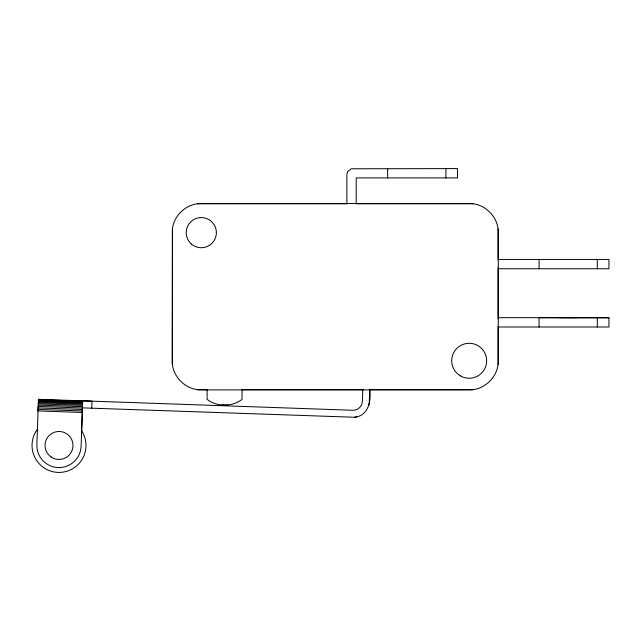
<?xml version="1.0" encoding="UTF-8"?>
<svg xmlns="http://www.w3.org/2000/svg" width="641" height="641" viewBox="0 0 641 641"><rect width="100%" height="100%" fill="white"/><g stroke="black" fill="none" stroke-linecap="round" stroke-linejoin="round"><path stroke-width="0.96" d="M207.115 389.776L207.115 399.375C217.115 407.075 232.058 407.075 242.058 399.375L242.058 389.776M82.441 407.86L354.625 417.259C368.23 415.881 371.299 401.266 369.769 389.888M38.067 410.328L38.204 406.426L82.433 408.021M81.639 431.329L82.441 407.964M91.759 408.133L92 401.162L82.689 400.841L81.111 446.232A22.123 22.123 0 0 1 58.227 467.569A22.123 22.123 0 0 1 36.89 444.702L38.099 409.415L82.336 410.961L82.28 412.467L38.043 410.937L38.452 399.295L352.742 410.272A9.319 9.319 0 0 0 362.381 401.282L362.79 389.64M354.625 417.259L356.733 416.842M369.769 388.991L369.224 403.654L368.663 405.721M172.421 228.853L172.173 360.771C171.844 376.339 185.722 390.217 201.29 389.896L469.18 389.896C484.748 390.217 498.626 376.339 498.297 360.771L498.297 232.651C498.626 217.091 484.748 203.205 469.18 203.534L201.29 203.534C187.1 203.309 174.048 214.751 172.421 228.853L172.421 364.577M197.492 203.782L347.214 203.782M356.196 203.782L472.978 203.782M498.297 259.445L608.95 259.445L608.95 268.755L498.297 268.755M498.297 317.68L608.95 317.712L608.95 326.998L498.297 326.998M559.465 317.68L576.908 317.68M539.065 326.998L539.065 317.68L608.95 317.8M197.492 389.64L207.468 389.64M242.402 389.64L363.183 389.64M369.176 389.64L472.978 389.64M221.465 405.032L227.699 405.032M38.436 399.688L82.673 401.234M38.42 400.176L82.657 401.723M38.396 400.849L82.633 402.396M38.372 401.699L82.601 403.237M38.332 402.7L82.569 404.247M38.292 403.846L82.529 405.392M38.252 405.112L82.481 406.658M38.156 407.924L82.385 409.463M597.3 259.445L597.3 268.755M597.3 317.8L597.3 326.998M539.065 259.445L539.065 268.755M498.049 228.853L498.049 259.789M498.049 267.77L498.049 318.665M498.049 326.654L498.049 364.577M445.888 168.591L445.888 177.91M387.645 168.591L387.645 177.91M356.204 203.534L356.204 177.91L457.53 177.91L457.53 168.591L351.196 168.791L347.662 171.5L346.885 174.416L346.885 203.534M81.455 430.504A26.97 26.97 0 0 1 76.543 465.951A26.97 26.97 0 0 1 40.768 465.318A26.97 26.97 0 0 1 37.098 429.726M460.422 375.89A17.467 17.467 0 0 0 486.655 360.795A17.467 17.467 0 0 0 460.47 345.627A17.467 17.467 0 0 0 460.422 375.89M191.491 244.133A15.096 15.096 0 0 0 216.129 235.399A15.096 15.096 0 0 0 196.25 218.421A15.096 15.096 0 0 0 191.491 244.133M51.144 457.017A13.974 13.974 0 0 0 72.946 446.489A13.974 13.974 0 0 0 52.931 432.867A13.974 13.974 0 0 0 51.144 457.017"/></g></svg>
